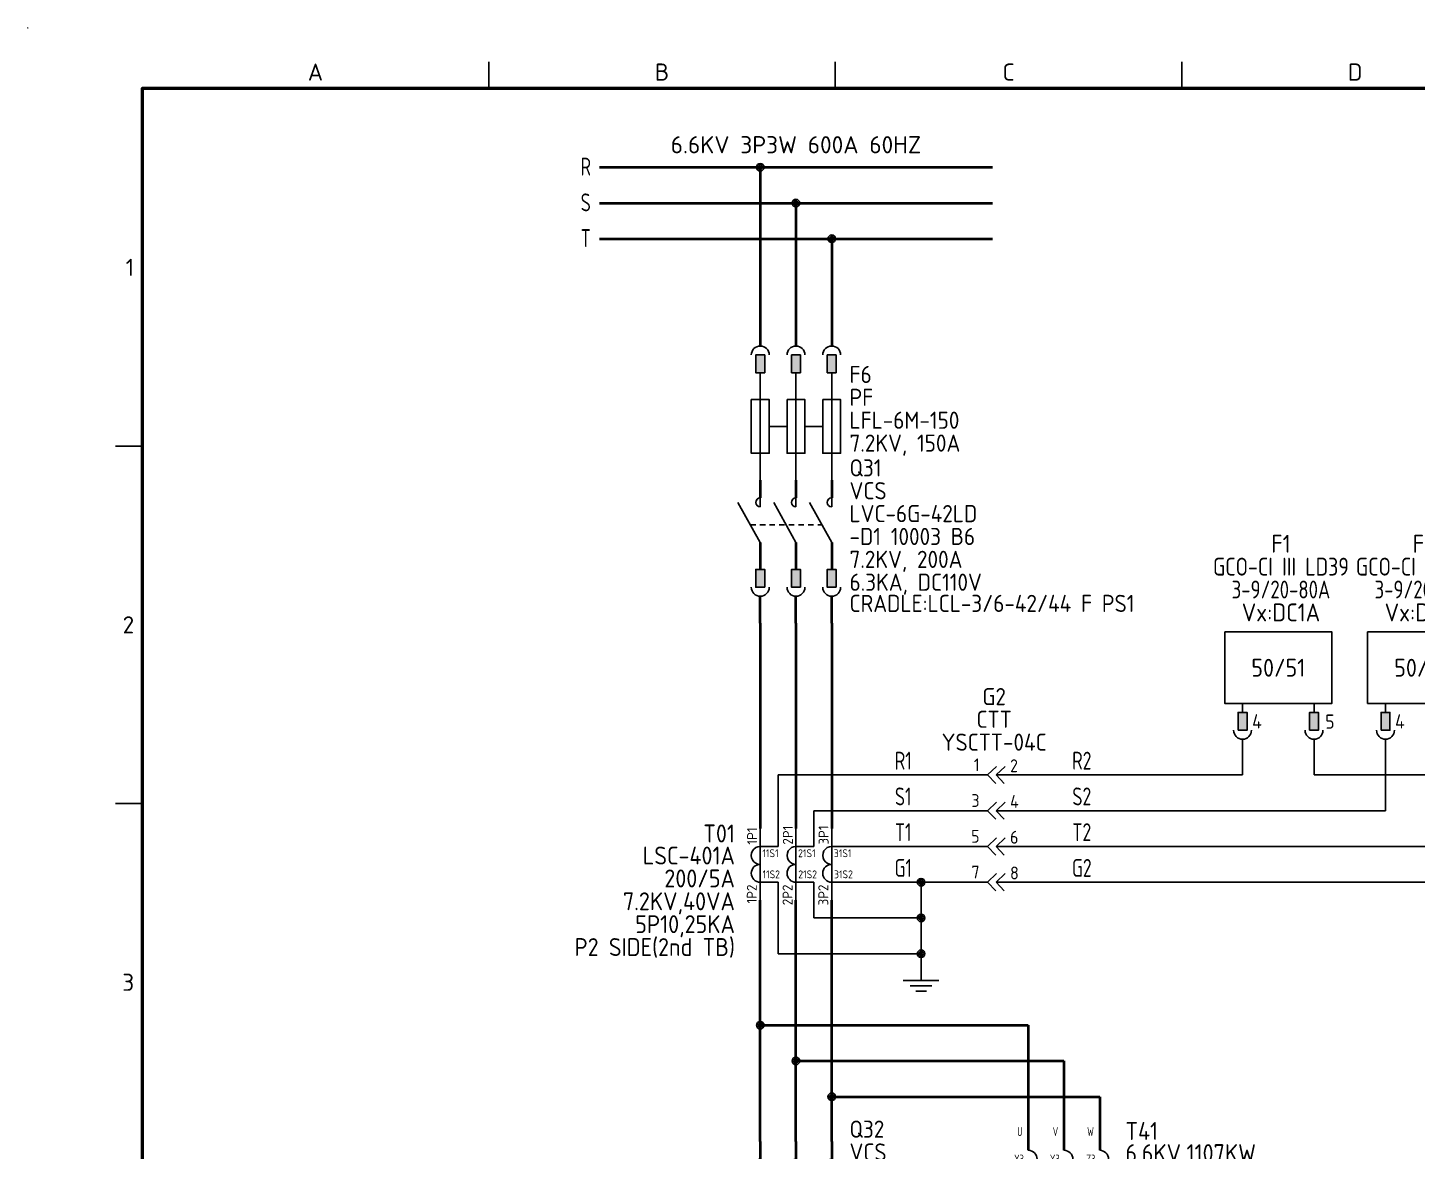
# Model space of a CAD drawing. Header units: millimetres. Extents: x 0 to 556, y 1 to 306.
# Drawn here: x 0 to 194.4, y 134.9 to 292 of the extents above; entities that cross this region are included whole.
import ezdxf
from ezdxf.enums import TextEntityAlignment as Align

# ---------------------------------------------------------------- set-up
doc = ezdxf.new("R2010")
doc.units = ezdxf.units.MM
doc.linetypes.add('ACAD_ISO12W100', pattern=[21, 12, -3, 0, -3, 0, -3])
doc.linetypes.add('JIS_02_0.7', pattern=[1.35, 0.75, -0.6])
doc.layers.add('BUS&POWER CABLE', color=2, linetype='Continuous', lineweight=40)
doc.layers.add('Sheet Out Line', color=2, linetype='Continuous', lineweight=50)
for name, color, linetype in [('LINK', 7, 'Continuous'), ('MISC', 7, 'Continuous'), ('Sheet Line', 3, 'Continuous'), ('Sheet Text', 2, 'Continuous'), ('SYMS', 7, 'Continuous'), ('TAGS', 7, 'Continuous'), ('TERMS', 7, 'Continuous'), ('WIRE(DEFAULT)', 7, 'Continuous'), ('WIREFIXED', 7, 'Continuous')]:
    doc.layers.add(name, color=color, linetype=linetype)
doc.styles.get("Standard").update_dxf_attribs({"font": 'txt.shx', "height": 2.4, "bigfont": 'whgtxt.shx'})
doc.styles.add('WD', font='ISOCP2.shx')
doc.styles.add('WD_IEC', font='ISOCP2.shx', dxfattribs={"width": 1.1, "height": 2.4, "bigfont": 'whgtxt.shx'})

# ---------------------------------------------------------------- blocks, each defined once
blk = doc.blocks.new('HT51_TTM1')
at = {"layer": 'SYMS'}
for p, q in [((-0.7, 0), (-2.5, 0)), ((-0.7, 0), (0.56, 1.2)), ((-0.7, 0), (0.45, -1.2)), ((0.5, 0), (1.76, 1.2)), ((2.5, 0), (0.5, 0)), ((0.5, 0), (1.65, -1.2))]:
    blk.add_line(p, q, dxfattribs=at)
at = {"style": 'WD_IEC'}
for tag, p in [('TAG1', (0.23, 10.96)), ('RATING12', (0.23, 7.79)), ('RATING11', (0.23, 4.59))]:
    blk.add_attdef(tag, text='', height=2.4, dxfattribs=at).set_placement(p, align=Align.MIDDLE_CENTER)
blk.add_attdef('TERM01', text='', height=1.8, dxfattribs=at).set_placement((-1.81, 0.52), align=Align.RIGHT)
blk.add_attdef('TERM02', (2.46, 0.39), '', height=1.8, dxfattribs=at)
at = {"style": 'WD', "flags": 1}
for tag, p in [('X4TERM01', (-2.5, 0)), ('X1TERM02', (2.5, 0))]:
    blk.add_attdef(tag, p, '', height=0.08, dxfattribs=at)
at = {"style": 'WD_IEC', "flags": 1}
for tag, p in [('INST', (-3.15, -3.28)), ('LOC', (-3.18, -4.58)), ('FAMILY', (-3.05, -5.97)), ('MFG', (-2.98, -7.5)), ('ASSYCODE', (-2.88, -10.19)), ('CAT', (-3.01, -8.8)), ('CAT01', (-2.88, -11.59)), ('CAT02', (-2.88, -13.05))]:
    blk.add_attdef(tag, text='', height=1, dxfattribs=at).set_placement(p, align=Align.RIGHT)
blk = doc.blocks.new('HT52_TTM1')
at = {"layer": 'SYMS'}
for p, q in [((-0.7, 0), (-2.5, 0)), ((-0.7, 0), (0.56, 1.2)), ((-0.7, 0), (0.45, -1.2)), ((0.5, 0), (1.76, 1.2)), ((2.5, 0), (0.5, 0)), ((0.5, 0), (1.65, -1.2))]:
    blk.add_line(p, q, dxfattribs=at)
at = {"style": 'WD_IEC', "flags": 1}
for tag, p in [('TAG2', (0.23, 10.96)), ('RATING12', (0.23, 7.79)), ('RATING11', (0.23, 4.59))]:
    blk.add_attdef(tag, text='', height=2.4, dxfattribs=at).set_placement(p, align=Align.MIDDLE_CENTER)
at = {"style": 'WD_IEC'}
blk.add_attdef('TERM01', text='', height=1.8, dxfattribs=at).set_placement((-1.81, 0.52), align=Align.RIGHT)
blk.add_attdef('TERM02', (2.46, 0.39), '', height=1.8, dxfattribs=at)
at = {"style": 'WD', "flags": 1}
for tag, p in [('X4TERM01', (-2.5, 0)), ('X1TERM02', (2.5, 0))]:
    blk.add_attdef(tag, p, '', height=0.08, dxfattribs=at)
at = {"style": 'WD_IEC', "flags": 1}
for tag, p in [('INST', (-3.15, -3.28)), ('LOC', (-3.18, -4.58)), ('FAMILY', (-3.05, -5.97))]:
    blk.add_attdef(tag, text='', height=1, dxfattribs=at).set_placement(p, align=Align.RIGHT)
blk = doc.blocks.new('WD_WNH')
at = {"linetype": 'Continuous', "style": 'WD_IEC', "width": 0.8}
blk.add_attdef('WIRENO', text='', height=2.5, dxfattribs=at).set_placement((0, 0.75), align=Align.CENTER)
at = {"style": 'WD_IEC', "flags": 1}
for tag, p in [('W08USER', (0, 0.375)), ('W04USER', (0, 0.875)), ('W05USER', (0, 0.75)), ('W09USER', (0, 0.25)), ('W03USER', (0, 1)), ('W06USER', (0, 0.625)), ('W07USER', (0, 0.5)), ('W02USER', (0, 1.125)), ('W01USER', (0, 1.25)), ('W10USER', (0, 0.125))]:
    blk.add_attdef(tag, text='', height=0.08, dxfattribs=at).set_placement(p, align=Align.CENTER)
blk = doc.blocks.new('VDA1_CT1')
for p, q in [((0, -5), (0, 5)), ((0, 2.5), (2.5, 2.5)), ((0, -2.5), (2.5, -2.5))]:
    blk.add_line(p, q)
for centre, start, end in [((0, 1.25), 90, 270.1236), ((0, -1.25), 90.1236, 270)]:
    blk.add_arc(centre, 1.25, start, end)
at = {"style": 'WD_IEC', "width": 1.05}
blk.add_attdef('TERM01', text='', height=1.4, rotation=90, dxfattribs=at).set_placement((-0.02, 2.76), align=Align.BOTTOM_LEFT)
at = {"style": 'WD_IEC'}
for tag, p in [('TAG1', (-3.54, 3.07)), ('RATING11', (-3.54, -0.02)), ('RATING1', (-3.54, -3.22)), ('RATING2', (-3.54, -6.42)), ('RATING3', (-3.54, -9.62)), ('RATING4', (-3.54, -12.82))]:
    blk.add_attdef(tag, text='', height=2.5, dxfattribs=at).set_placement(p, align=Align.RIGHT)
at = {"flags": 1}
for tag, p, height, style in [('X2TERM01', (0, 5), 0.08, 'WD'), ('X2TERM03', (2.5, 2.5), 0.08, 'WD'), ('X8TERM04', (2.5, -2.5), 0.08, 'WD'), ('INST', (4.53, -4.65), 1, 'WD_IEC'), ('X8TERM02', (0, -5), 0.08, 'WD'), ('LOC', (4.42, -5.91), 1, 'WD_IEC'), ('FAMILY', (4.43, -7.27), 1, 'WD_IEC'), ('CAT', (4.47, -8.52), 1, 'WD_IEC'), ('MFG', (4.41, -9.77), 1, 'WD_IEC'), ('ASSYCODE', (4.28, -11.08), 1, 'WD_IEC')]:
    blk.add_attdef(tag, p, '', height=height, dxfattribs=dict(at, style=style))
at = {"style": 'WD_IEC'}
for tag, p in [('TERM03', (0.3, 0.67)), ('TERM04', (0.32, -2.28))]:
    blk.add_attdef(tag, text='', height=1.1, dxfattribs=at).set_placement(p, align=Align.BOTTOM_LEFT)
at = {"style": 'WD_IEC', "width": 1.05}
blk.add_attdef('TERM02', text='', height=1.4, rotation=90, dxfattribs=at).set_placement((-0.06, -2.83), align=Align.BOTTOM_RIGHT)
blk = doc.blocks.new('VDA2_CT1')
for p, q in [((0, -5), (0, 5)), ((0, 2.5), (2.5, 2.5)), ((0, -2.5), (2.5, -2.5))]:
    blk.add_line(p, q)
for centre, start, end in [((0, 1.25), 90, 270.1236), ((0, -1.25), 90.1236, 270)]:
    blk.add_arc(centre, 1.25, start, end)
at = {"style": 'WD_IEC', "width": 1.05}
blk.add_attdef('TERM01', text='', height=1.4, rotation=90, dxfattribs=at).set_placement((-0.02, 2.76), align=Align.BOTTOM_LEFT)
at = {"style": 'WD_IEC', "flags": 1}
for tag, p in [('TAG2', (-3.54, 3.07)), ('RATING11', (-3.54, -0.02)), ('RATING1', (-3.54, -3.22)), ('RATING2', (-3.54, -6.42)), ('RATING3', (-3.54, -9.62)), ('RATING4', (-3.54, -12.82))]:
    blk.add_attdef(tag, text='', height=2.5, dxfattribs=at).set_placement(p, align=Align.RIGHT)
at = {"flags": 1}
for tag, p, height, style in [('X2TERM01', (0, 5), 0.08, 'WD'), ('X2TERM03', (2.5, 2.5), 0.08, 'WD'), ('X8TERM04', (2.5, -2.5), 0.08, 'WD'), ('INST', (4.53, -4.65), 1, 'WD_IEC'), ('X8TERM02', (0, -5), 0.08, 'WD'), ('LOC', (4.42, -5.91), 1, 'WD_IEC'), ('FAMILY', (4.43, -7.27), 1, 'WD_IEC'), ('CAT', (4.47, -8.52), 1, 'WD_IEC'), ('MFG', (4.41, -9.77), 1, 'WD_IEC'), ('ASSYCODE', (4.28, -11.08), 1, 'WD_IEC')]:
    blk.add_attdef(tag, p, '', height=height, dxfattribs=dict(at, style=style))
at = {"style": 'WD_IEC'}
for tag, p in [('TERM03', (0.3, 0.67)), ('TERM04', (0.32, -2.28))]:
    blk.add_attdef(tag, text='', height=1.1, dxfattribs=at).set_placement(p, align=Align.BOTTOM_LEFT)
at = {"style": 'WD_IEC', "width": 1.05}
blk.add_attdef('TERM02', text='', height=1.4, rotation=90, dxfattribs=at).set_placement((-0.06, -2.83), align=Align.BOTTOM_RIGHT)
blk = doc.blocks.new('WDDOT')
for radius in [0.529, 0.33, 0.164]:
    blk.add_circle((0, 0), radius)
blk = doc.blocks.new('VGND2')
at = {"color": 3}
for p, q in [((0, 0), (0, -1.25)), ((-2.5, -1.25), (2.5, -1.25)), ((-1.5, -2), (1.5, -2)), ((-0.75, -2.75), (0.75, -2.75))]:
    blk.add_line(p, q, dxfattribs=at)
at = {"style": 'WD_IEC'}
for tag, p in [('INST', (-4.14, 0.1)), ('LOC', (-4.14, -3.4))]:
    blk.add_attdef(tag, text='', height=2.5, dxfattribs=at).set_placement(p, align=Align.RIGHT)
at = {"style": 'WD_IEC', "flags": 1}
blk.add_attdef('X2TERM01', (0, 0), '', height=0.32, dxfattribs=at)
at = {"color": 3, "style": 'WD_IEC', "flags": 1}
blk.add_attdef('TAG1', text='', height=2.4, dxfattribs=at).set_placement((-2.47, -6.6), align=Align.RIGHT)
blk = doc.blocks.new('VA22_VCST1')
at = {"color": 2, "lineweight": 40}
for p, q in [((-5, 6.25), (-5, 3.75)), ((0, 6.25), (0, 3.75)), ((5, 6.25), (5, 3.75)), ((-5, -2.5), (-5, -6.25)), ((0, -2.5), (0, -6.25)), ((5, -2.5), (5, -6.25))]:
    blk.add_line(p, q, dxfattribs=at)
for p, q in [((-5, -2.5), (-8.12, 3.12)), ((-5, 3.75), (-5, 2.5)), ((0, -2.5), (-3.12, 3.12)), ((0, 3.75), (0, 2.5)), ((5, -2.5), (1.88, 3.12)), ((5, 3.75), (5, 2.5))]:
    blk.add_line(p, q)
at = {"linetype": 'JIS_02_0.7'}
blk.add_line((-6.39, 0), (3.61, 0), dxfattribs=at)
for centre in [(-5, 3.12), (0, 3.12), (5, 3.12)]:
    blk.add_arc(centre, 0.625, 90, 270)
at = {"style": 'WD_IEC'}
for tag, p in [('TAG2', (7.49, 7.96)), ('RATING12', (7.49, 4.76)), ('RATING11', (7.49, 1.56)), ('RATING10', (7.49, -1.64)), ('RATING1', (7.49, -4.84)), ('RATING2', (7.49, -8.04))]:
    blk.add_attdef(tag, text='', height=2.4, dxfattribs=at).set_placement(p, align=Align.MIDDLE_LEFT)
at = {"style": 'WD', "flags": 1}
for tag, p, height in [('X2TERM01', (-5, 6.25), 0.08), ('X2TERM02', (0, 6.25), 0.08), ('X2TERM03', (5, 6.25), 0.08), ('X4LINK', (-6.39, 0), 0.01), ('X1LINK', (3.61, 0), 0.01), ('X8TERM04', (-5, -6.25), 0.08), ('X8TERM05', (0, -6.25), 0.08), ('X8TERM06', (5, -6.25), 0.08)]:
    blk.add_attdef(tag, p, '', height=height, dxfattribs=at)
at = {"style": 'WD_IEC', "flags": 1}
for tag, p in [('INST', (-6.99, -4.03)), ('FAMILY', (-6.9, -6.72)), ('LOC', (-7.02, -5.33)), ('WDTAGALT', (-6.95, -8.07))]:
    blk.add_attdef(tag, text='', height=1, dxfattribs=at).set_placement(p, align=Align.RIGHT)
blk = doc.blocks.new('LSSA3')
blk.add_circle((0, 292), 0.01)
at = {"layer": 'Sheet Line'}
for p, q in [((64.5, 283.5), (64.5, 287.25)), ((113, 283.5), (113, 287.25)), ((161.5, 283.5), (161.5, 287.25)), ((16, 233.5), (12.25, 233.5)), ((16, 183.5), (12.25, 183.5))]:
    blk.add_line(p, q, dxfattribs=at)
at = {"layer": 'Sheet Out Line'}
blk.add_lwpolyline([(16, 6.5), (404, 6.5), (404, 283.5), (16, 283.5)], close=True, dxfattribs=at)
at = {"style": 'WD_IEC', "width": 1.1}
for tag, height, p in [('DESC4', 2.4, (57.5, 39.5)), ('CUSTOMERS31', 3.8, (219, 38)), ('TITLE1', 3.6, (333, 37.5)), ('CUSTOMERS21', 3.8, (219, 35.25)), ('DESC3', 2.4, (57.5, 33.5)), ('CUSTOMERS32', 3.8, (219, 32.5)), ('TITLE2', 3.6, (333, 32.5)), ('CUSTOMERS22', 3.8, (219, 29.75)), ('TITLE3', 3.6, (333, 27.5)), ('RN', 3.5, (398, 28.75)), ('DESC2', 2.4, (57.5, 27.5)), ('CUSTOMERS33', 3.8, (219, 27)), ('DESC1', 2.4, (57.5, 21.5)), ('FILE', 2.4, (314, 18.5)), ('WORKNO', 3.5, (365.5, 18.5)), ('DESC0', 2.4, (57.5, 15.5)), ('SHN', 2.4, (395, 12)), ('TSH', 2.4, (401, 9))]:
    blk.add_attdef(tag, text='', height=height, dxfattribs=at).set_placement(p, align=Align.MIDDLE_CENTER)
at = {"style": 'WD_IEC'}
for tag, p in [('DATE4', (96.5, 39.5)), ('DRWN4', (111.5, 39.5)), ('DSGN4', (126.5, 39.5)), ('CHKD4', (141.5, 39.5)), ('APPD4', (156.5, 39.5)), ('DATE3', (96.5, 33.5)), ('DRWN3', (111.5, 33.5)), ('DSGN3', (126.5, 33.5)), ('CHKD3', (141.5, 33.5)), ('APPD3', (156.5, 33.5)), ('DATE2', (96.5, 27.5)), ('DRWN2', (111.5, 27.5)), ('DSGN2', (126.5, 27.5)), ('CHKD2', (141.5, 27.5)), ('APPD2', (156.5, 27.5)), ('DATE1', (96.5, 21.5)), ('DRWN1', (111.5, 21.5)), ('DSGN1', (126.5, 21.5)), ('CHKD1', (141.5, 21.5)), ('APPD1', (156.5, 21.5)), ('DATE0', (96.5, 15.5)), ('DRWN0', (111.5, 15.5)), ('DSGN0', (126.5, 15.5)), ('CHKD0', (141.5, 15.5)), ('APPD0', (156.5, 15.5))]:
    blk.add_attdef(tag, text='', height=2.4, dxfattribs=at).set_placement(p, align=Align.MIDDLE_CENTER)
at = {"style": 'WD_IEC', "width": 1.1}
for tag, p in [('DWG1ST', (345, 10.5)), ('DWGNO', (373.49, 10.5))]:
    blk.add_attdef(tag, text='', height=3.5, dxfattribs=at).set_placement(p, align=Align.MIDDLE_LEFT)
at = {"style": 'WD_IEC', "width": 1.1, "flags": 9}
blk.add_attdef('WD_TB', (0, 0), '', height=2.4, dxfattribs=at)
at = {"layer": 'Sheet Text', "style": 'WD_IEC', "width": 1.1}
for s, p in [('A', (40.25, 284.62)), ('B', (88.75, 284.62)), ('C', (137.25, 284.62)), ('D', (185.75, 284.62))]:
    blk.add_text(s, height=2.4, dxfattribs=at).set_placement(p, align=Align.CENTER)
for s, p in [('1', (14.88, 258.5)), ('2', (14.88, 208.5)), ('3', (14.88, 158.5))]:
    blk.add_text(s, height=2.4, dxfattribs=at).set_placement(p, align=Align.MIDDLE_RIGHT)
blk = doc.blocks.new('VA21_VCSPF1')
blk.add_line((0, 13.75), (0, -1.25))
blk.add_lwpolyline([(-1.25, 10), (-1.25, 2.5), (1.25, 2.5), (1.25, 10)], close=True)
at = {"flags": 1}
for tag, p, height, style in [('X2TERM01', (0, 13.75), 0.08, 'WD'), ('X4LINK', (-1.25, 6.25), 0.32, 'WD_IEC'), ('X1LINK', (1.25, 6.25), 0.32, 'WD_IEC'), ('X8TERM02', (0, -1.25), 0.08, 'WD')]:
    blk.add_attdef(tag, p, '', height=height, dxfattribs=dict(at, style=style))
at = {"style": 'WD_IEC'}
for tag, p in [('TAG1', (2.49, 13.52)), ('RATING12', (2.49, 10.32)), ('RATING11', (2.49, 7.12)), ('RATING1', (2.49, 3.92))]:
    blk.add_attdef(tag, text='', height=2.4, dxfattribs=at).set_placement(p, align=Align.MIDDLE_LEFT)
at = {"style": 'WD_IEC', "flags": 1}
for tag, p in [('INST', (-2.72, 3.2)), ('LOC', (-2.72, 1.9)), ('FAMILY', (-2.72, 0.6)), ('MFG', (-2.72, -0.7)), ('ASSYCODE', (-2.72, -2)), ('WDTAGALT', (-2.72, -3.3)), ('CAT', (-2.72, -4.55))]:
    blk.add_attdef(tag, text='', height=1, dxfattribs=at).set_placement(p, align=Align.RIGHT)
blk = doc.blocks.new('VA22_VCSPF1')
blk.add_line((0, 13.75), (0, -1.25))
blk.add_lwpolyline([(-1.25, 10), (-1.25, 2.5), (1.25, 2.5), (1.25, 10)], close=True)
at = {"flags": 1}
for tag, p, height, style in [('X2TERM01', (0, 13.75), 0.08, 'WD'), ('X4LINK', (-1.25, 6.25), 0.32, 'WD_IEC'), ('X1LINK', (1.25, 6.25), 0.32, 'WD_IEC'), ('X8TERM02', (0, -1.25), 0.08, 'WD')]:
    blk.add_attdef(tag, p, '', height=height, dxfattribs=dict(at, style=style))
at = {"style": 'WD_IEC', "flags": 1}
for tag, p in [('TAG2', (2.49, 13.52)), ('RATING12', (2.49, 10.32)), ('RATING11', (2.49, 7.12)), ('RATING1', (2.49, 3.92))]:
    blk.add_attdef(tag, text='', height=2.4, dxfattribs=at).set_placement(p, align=Align.MIDDLE_LEFT)
for tag, p in [('INST', (-2.72, 3.2)), ('LOC', (-2.72, 1.9)), ('FAMILY', (-2.72, 0.6)), ('MFG', (-2.72, -0.7)), ('ASSYCODE', (-2.72, -2)), ('WDTAGALT', (-2.72, -3.3)), ('CAT', (-2.72, -4.55))]:
    blk.add_attdef(tag, text='', height=1, dxfattribs=at).set_placement(p, align=Align.RIGHT)
blk = doc.blocks.new('VA21_CRADLE2')
at = {"color": 2, "lineweight": 40}
for p, q in [((-5, 21.25), (-5, 17.5)), ((0, 21.25), (0, 17.5)), ((5, 21.25), (5, 17.5)), ((-5, -21.25), (-5, -17.5)), ((0, -21.25), (0, -17.5)), ((5, -21.25), (5, -17.5))]:
    blk.add_line(p, q, dxfattribs=at)
for points in [[(-4.38, 16.25), (-5.62, 16.25), (-5.62, 13.75), (-4.38, 13.75)], [(0.62, 16.25), (-0.62, 16.25), (-0.62, 13.75), (0.62, 13.75)], [(5.62, 16.25), (4.38, 16.25), (4.38, 13.75), (5.62, 13.75)], [(-4.38, -16.25), (-5.62, -16.25), (-5.62, -13.75), (-4.38, -13.75)], [(0.62, -16.25), (-0.62, -16.25), (-0.62, -13.75), (0.62, -13.75)], [(5.62, -16.25), (4.38, -16.25), (4.38, -13.75), (5.62, -13.75)]]:
    blk.add_lwpolyline(points, close=True)
for centre, start, end in [((-5, 16.25), 0, 180), ((0, 16.25), 0, 180), ((5, 16.25), 0, 180), ((-5, -16.25), 180, 0), ((0, -16.25), 180, 0), ((5, -16.25), 180, 0)]:
    blk.add_arc(centre, 1.25, start, end)
for points in [[(-4.38, 13.75), (-4.38, 16.25), (-5.62, 13.75), (-5.62, 16.25)], [(0.62, 13.75), (0.62, 16.25), (-0.62, 13.75), (-0.62, 16.25)], [(5.62, 13.75), (5.62, 16.25), (4.38, 13.75), (4.38, 16.25)], [(-4.38, -13.75), (-4.38, -16.25), (-5.62, -13.75), (-5.62, -16.25)], [(0.62, -13.75), (0.62, -16.25), (-0.62, -13.75), (-0.62, -16.25)], [(5.62, -13.75), (5.62, -16.25), (4.38, -13.75), (4.38, -16.25)]]:
    blk.add_solid(points)
at = {"style": 'WD', "flags": 1}
for tag, p in [('X2TERM01', (-5, 21.25)), ('X2TERM02', (0, 21.25)), ('X2TERM03', (5, 21.25)), ('X8TERM04', (-5, -21.25)), ('X8TERM05', (0, -21.25)), ('X8TERM06', (5, -21.25))]:
    blk.add_attdef(tag, p, '', height=0.08, dxfattribs=at)
at = {"style": 'WD_IEC', "flags": 1}
for tag, p in [('INST', (-7.37, -18.1)), ('LOC', (-7.4, -19.4)), ('FAMILY', (-7.27, -20.79)), ('MFG', (-7.27, -22.22)), ('CAT', (-7.27, -23.54)), ('WDTAGALT', (-7.27, -26.26)), ('ASSYCODE', (-7.27, -24.87))]:
    blk.add_attdef(tag, text='', height=1, dxfattribs=at).set_placement(p, align=Align.RIGHT)
at = {"style": 'WD_IEC'}
blk.add_attdef('RATING11', text='', height=2.4, dxfattribs=at).set_placement((7.49, -18.5), align=Align.MIDDLE_LEFT)
at = {"style": 'WD_IEC', "flags": 1}
blk.add_attdef('TAG1', text='', height=2.4, dxfattribs=at).set_placement((7.49, -21.54), align=Align.MIDDLE_LEFT)
blk = doc.blocks.new('VD61_AUTOTRT1')
at = {"color": 2, "lineweight": 40}
for p, q in [((-5, 10), (-5, 5)), ((0, 10), (0, 5)), ((5, 10), (5, 5)), ((-5, -5), (-5, -10)), ((0, -5), (0, -10)), ((5, -5), (5, -10))]:
    blk.add_line(p, q, dxfattribs=at)
for p, q in [((-5, 2.5), (-6, 2.5)), ((0, 2.5), (-1, 2.5)), ((5, 2.5), (4, 2.5)), ((-5, 0), (-6, 0)), ((0, 0), (-1, 0)), ((5, 0), (4, 0)), ((-5, -2.5), (-6, -2.5)), ((0, -2.5), (-1, -2.5)), ((5, -2.5), (4, -2.5))]:
    blk.add_line(p, q)
for centre in [(-5, 3.75), (0, 3.75), (5, 3.75), (-5, 1.25), (0, 1.25), (5, 1.25), (-5, -1.25), (0, -1.25), (5, -1.25), (-5, -3.75), (0, -3.75), (5, -3.75)]:
    blk.add_arc(centre, 1.25, 270, 90)
at = {"flags": 1}
for tag, p in [('X2TERM01', (-5, 10)), ('X2TERM06', (0, 10)), ('X2TERM11', (5, 10)), ('X4TERM02', (-6, 2.5)), ('X4TERM07', (-1, 2.5)), ('X4TERM12', (4, 2.5)), ('X4TERM03', (-6, 0)), ('X4TERM08', (-1, 0)), ('X4TERM13', (4, 0)), ('X4TERM04', (-6, -2.5)), ('X4TERM09', (-1, -2.5)), ('X4TERM14', (4, -2.5)), ('X8TERM05', (-5, -10)), ('X8TERM10', (0, -10)), ('X8TERM15', (5, -10))]:
    blk.add_attdef(tag, p, '', height=0.08, dxfattribs=at)
at = {"style": 'WD_IEC', "flags": 1}
for tag, p in [('INST', (8.94, 10.62)), ('LOC', (8.98, 9.45))]:
    blk.add_attdef(tag, p, '', height=1, dxfattribs=at)
at = {"style": 'WD_IEC', "width": 0.75}
for tag, p in [('TERM01', (-5.81, 7)), ('TERM06', (-0.81, 7)), ('TERM11', (4.19, 7)), ('TERM02', (-5.61, 3.15)), ('TERM07', (-0.61, 3.15)), ('TERM12', (4.39, 3.15)), ('TERM03', (-5.61, 0.65)), ('TERM08', (-0.61, 0.65)), ('TERM13', (4.39, 0.65)), ('TERM04', (-5.61, -1.85)), ('TERM09', (-0.61, -1.85)), ('TERM14', (4.39, -1.85)), ('TERM05', (-5.61, -7.82)), ('TERM10', (-0.61, -7.82)), ('TERM15', (4.39, -7.82))]:
    blk.add_attdef(tag, text='', height=1.25, dxfattribs=at).set_placement(p, align=Align.RIGHT)
at = {"style": 'WD_IEC'}
for tag, p in [('TAG1', (8.6, 6.45)), ('RATING1', (8.6, 3.36)), ('RATING11', (8.6, 0.16)), ('RATING2', (8.6, -3.04)), ('RATING3', (8.6, -6.24)), ('RATING4', (8.6, -9.44)), ('DESC1', (8.6, -12.64))]:
    blk.add_attdef(tag, p, '', height=2.5, dxfattribs=at)
at = {"style": 'WD_IEC', "flags": 1}
for tag, p in [('FAMILY', (-6.92, -10.38)), ('CAT', (-6.92, -11.88)), ('ASSYCODE', (-6.87, -14.53)), ('MFG', (-6.87, -13.16))]:
    blk.add_attdef(tag, text='', height=1, dxfattribs=at).set_placement(p, align=Align.RIGHT)
blk = doc.blocks.new('VG21_OCR1')
for p, q in [((-5, -6.25), (-5, -5)), ((5, -6.25), (5, -5)), ((-5, -12.5), (-5, -10)), ((5, -12.5), (5, -10))]:
    blk.add_line(p, q)
for points in [[(-7.5, 5), (7.5, 5), (7.5, -5), (-7.5, -5)], [(-5.62, -8.75), (-4.38, -8.75), (-4.38, -6.25), (-5.62, -6.25)], [(4.38, -8.75), (5.62, -8.75), (5.62, -6.25), (4.38, -6.25)]]:
    blk.add_lwpolyline(points, close=True)
for centre in [(-5, -8.75), (5, -8.75)]:
    blk.add_arc(centre, 1.25, 180, 0)
for points in [[(-5.62, -6.25), (-5.62, -8.75), (-4.38, -6.25), (-4.38, -8.75)], [(4.38, -6.25), (4.38, -8.75), (5.62, -6.25), (5.62, -8.75)]]:
    blk.add_solid(points)
at = {"style": 'WD'}
for tag, p in [('TAG1', (0.37, 15.34)), ('RATING11', (0.37, 12.14)), ('RATING1', (0.37, 8.94)), ('RATING2', (0.37, 5.74))]:
    blk.add_attdef(tag, text='', height=2.5, dxfattribs=at).set_placement(p, align=Align.BOTTOM_CENTER)
at = {"style": 'WD', "flags": 1}
for tag, p in [('INST', (-10.31, 1.22)), ('LOC', (-10.35, -0.14)), ('FAMILY', (-10.23, -2.87)), ('CAT', (-10.33, -1.49)), ('MFG', (-10.29, -4.28)), ('ASSYCODE', (-10.35, -5.64))]:
    blk.add_attdef(tag, text='', height=1, dxfattribs=at).set_placement(p, align=Align.RIGHT)
at = {"style": 'WD'}
blk.add_attdef('RATING12', text='', height=2.5, dxfattribs=at).set_placement((0, 0), align=Align.MIDDLE_CENTER)
at = {"linetype": 'Continuous', "style": 'WD'}
for tag, p in [('TERM01', (-3.66, -8.5)), ('TERM02', (6.57, -8.54))]:
    blk.add_attdef(tag, p, '', height=2, dxfattribs=at)
at = {"style": 'WD', "flags": 1}
for tag, p in [('X8TERM01', (-5, -12.5)), ('X8TERM02', (5, -12.5))]:
    blk.add_attdef(tag, p, '', height=0.32, dxfattribs=at)

msp = doc.modelspace()

# ---------------------------------------------------------------- linework, layer by layer
at = {"layer": 'BUS&POWER CABLE'}
for p, q in [((80, 272.5), (135, 272.5)), ((102.5, 272.5), (102.5, 251.25)), ((80, 267.5), (135, 267.5)), ((107.5, 267.5), (107.5, 251.25)), ((80, 262.5), (135, 262.5)), ((112.5, 262.5), (112.5, 251.25)), ((102.5, 228.75), (102.5, 228.75)), ((107.5, 228.75), (107.5, 228.75)), ((112.5, 228.75), (112.5, 228.75)), ((102.5, 208.75), (102.5, 180)), ((107.5, 208.75), (107.5, 180)), ((112.5, 208.75), (112.5, 180)), ((102.5, 136.25), (102.5, 170)), ((107.5, 136.25), (107.5, 170)), ((112.5, 136.25), (112.5, 170)), ((102.5, 152.5), (140, 152.5)), ((140, 152.5), (140, 140)), ((107.5, 147.5), (145, 147.5)), ((145, 147.5), (145, 140)), ((112.5, 142.5), (150, 142.5)), ((150, 142.5), (150, 140)), ((145, 140), (145, 140)), ((150, 140), (150, 140))]:
    msp.add_line(p, q, dxfattribs=at)
at = {"layer": 'LINK'}
for points in [[(103.75, 236.25), (106.25, 236.25)], [(108.75, 236.25), (111.25, 236.25)]]:
    msp.add_lwpolyline(points, dxfattribs=at)
at = {"layer": 'WIRE(DEFAULT)', "linetype": 'Continuous'}
for p, q in [((170, 190), (170, 187.5)), ((180, 190), (180, 187.5)), ((190, 190), (190, 182.5)), ((137.5, 187.5), (170, 187.5)), ((137.5, 182.5), (190, 182.5)), ((137.5, 177.5), (210, 177.5)), ((137.5, 172.5), (230, 172.5))]:
    msp.add_line(p, q, dxfattribs=at)
at = {"layer": 'WIRE(DEFAULT)'}
for p, q in [((105, 177.5), (105, 187.5)), ((105, 187.5), (132.5, 187.5)), ((180, 187.5), (262.5, 187.5)), ((110, 177.5), (110, 182.5)), ((110, 182.5), (132.5, 182.5)), ((115, 177.5), (115, 177.5)), ((115, 177.5), (132.5, 177.5)), ((105, 172.5), (105, 162.5)), ((110, 172.5), (110, 167.5)), ((115, 172.5), (115, 172.5)), ((115, 172.5), (132.5, 172.5)), ((125, 172.5), (125, 160)), ((110, 167.5), (125, 167.5)), ((105, 162.5), (125, 162.5))]:
    msp.add_line(p, q, dxfattribs=at)

# ---------------------------------------------------------------- block references
at = {"layer": 'SYMS'}
for name, p in [('LSSA3', (0, 0)), ('WDDOT', (102.5, 272.5)), ('WDDOT', (107.5, 267.5)), ('WDDOT', (112.5, 262.5)), ('VA22_VCSPF1', (102.5, 230)), ('VA22_VCSPF1', (107.5, 230)), ('WDDOT', (125, 172.5)), ('WDDOT', (125, 167.5)), ('WDDOT', (125, 162.5)), ('VGND2', (125, 160)), ('WDDOT', (102.5, 152.5)), ('WDDOT', (107.5, 147.5)), ('WDDOT', (112.5, 142.5))]:
    msp.add_blockref(name, p, dxfattribs=at)
ref = msp.add_blockref('VA21_CRADLE2', (107.5, 230), dxfattribs=at)
ref.add_attrib('RATING11', 'CRADLE:LCL-3/6-42/44 F PS1', dxfattribs={"layer": 'MISC', "height": 2.4, "style": 'WD_IEC'}).set_placement((114.99, 211.5), align=Align.MIDDLE_LEFT)
ref = msp.add_blockref('VA21_VCSPF1', (112.5, 230), dxfattribs=at)
ref.add_attrib('RATING1', '7.2KV, 150A', dxfattribs={"layer": 'MISC', "height": 2.4, "style": 'WD_IEC'}).set_placement((114.99, 233.92), align=Align.MIDDLE_LEFT)
ref.add_attrib('RATING11', 'LFL-6M-150', dxfattribs={"layer": 'MISC', "height": 2.4, "style": 'WD_IEC'}).set_placement((114.99, 237.12), align=Align.MIDDLE_LEFT)
ref.add_attrib('RATING12', 'PF', dxfattribs={"layer": 'MISC', "height": 2.4, "style": 'WD_IEC'}).set_placement((114.99, 240.32), align=Align.MIDDLE_LEFT)
ref.add_attrib('TAG1', 'F6', dxfattribs={"layer": 'TAGS', "height": 2.4, "style": 'WD_IEC'}).set_placement((114.99, 243.52), align=Align.MIDDLE_LEFT)
ref = msp.add_blockref('VA22_VCST1', (107.5, 222.5), dxfattribs=at)
ref.add_attrib('RATING2', '6.3KA, DC110V', dxfattribs={"layer": 'MISC', "height": 2.4, "style": 'WD_IEC'}).set_placement((114.99, 214.46), align=Align.MIDDLE_LEFT)
ref.add_attrib('RATING1', '7.2KV, 200A', dxfattribs={"layer": 'MISC', "height": 2.4, "style": 'WD_IEC'}).set_placement((114.99, 217.66), align=Align.MIDDLE_LEFT)
ref.add_attrib('RATING10', '-D1 10003 B6', dxfattribs={"layer": 'MISC', "height": 2.4, "style": 'WD_IEC'}).set_placement((114.99, 220.86), align=Align.MIDDLE_LEFT)
ref.add_attrib('RATING11', 'LVC-6G-42LD', dxfattribs={"layer": 'MISC', "height": 2.4, "style": 'WD_IEC'}).set_placement((114.99, 224.06), align=Align.MIDDLE_LEFT)
ref.add_attrib('RATING12', 'VCS', dxfattribs={"layer": 'MISC', "height": 2.4, "style": 'WD_IEC'}).set_placement((114.99, 227.26), align=Align.MIDDLE_LEFT)
ref.add_attrib('TAG2', 'Q31', dxfattribs={"layer": 'TAGS', "height": 2.4, "style": 'WD_IEC'}).set_placement((114.99, 230.46), align=Align.MIDDLE_LEFT)
at = {"layer": 'SYMS', "linetype": 'Continuous'}
ref = msp.add_blockref('VG21_OCR1', (175, 202.5), dxfattribs=at)
ref.add_attrib('TERM02', '5', (181.57, 193.96), dxfattribs={"layer": 'TERMS', "linetype": 'Continuous', "height": 2, "style": 'WD'})
ref.add_attrib('TERM01', '4', (171.34, 194), dxfattribs={"layer": 'TERMS', "linetype": 'Continuous', "height": 2, "style": 'WD'})
ref.add_attrib('RATING12', '50/51', dxfattribs={"layer": 'MISC', "height": 2.5, "style": 'WD'}).set_placement((175, 202.5), align=Align.MIDDLE_CENTER)
ref.add_attrib('RATING2', 'Vx:DC1A', dxfattribs={"layer": 'MISC', "height": 2.5, "style": 'WD'}).set_placement((175.37, 208.24), align=Align.BOTTOM_CENTER)
ref.add_attrib('RATING1', '3-9/20-80A', dxfattribs={"layer": 'MISC', "height": 2.5, "style": 'WD', "width": 0.85}).set_placement((175.37, 211.44), align=Align.BOTTOM_CENTER)
ref.add_attrib('RATING11', 'GCO-CI III LD39', dxfattribs={"layer": 'MISC', "height": 2.5, "style": 'WD', "width": 0.9}).set_placement((175.37, 214.64), align=Align.BOTTOM_CENTER)
ref.add_attrib('TAG1', 'F1', dxfattribs={"layer": 'TAGS', "height": 2.5, "style": 'WD'}).set_placement((175.37, 217.84), align=Align.BOTTOM_CENTER)
ref = msp.add_blockref('VG21_OCR1', (195, 202.5), dxfattribs=at)
ref.add_attrib('TERM02', '5', (201.57, 193.96), dxfattribs={"layer": 'TERMS', "linetype": 'Continuous', "height": 2, "style": 'WD'})
ref.add_attrib('TERM01', '4', (191.34, 194), dxfattribs={"layer": 'TERMS', "linetype": 'Continuous', "height": 2, "style": 'WD'})
ref.add_attrib('RATING12', '50/51', dxfattribs={"layer": 'MISC', "height": 2.5, "style": 'WD'}).set_placement((195, 202.5), align=Align.MIDDLE_CENTER)
ref.add_attrib('RATING2', 'Vx:DC1A', dxfattribs={"layer": 'MISC', "height": 2.5, "style": 'WD'}).set_placement((195.37, 208.24), align=Align.BOTTOM_CENTER)
ref.add_attrib('RATING1', '3-9/20-80A', dxfattribs={"layer": 'MISC', "height": 2.5, "style": 'WD', "width": 0.85}).set_placement((195.37, 211.44), align=Align.BOTTOM_CENTER)
ref.add_attrib('RATING11', 'GCO-CI III LD39', dxfattribs={"layer": 'MISC', "height": 2.5, "style": 'WD', "width": 0.9}).set_placement((195.37, 214.64), align=Align.BOTTOM_CENTER)
ref.add_attrib('TAG1', 'F2', dxfattribs={"layer": 'TAGS', "height": 2.5, "style": 'WD'}).set_placement((195.37, 217.84), align=Align.BOTTOM_CENTER)
ref = msp.add_blockref('HT51_TTM1', (135, 187.5), dxfattribs=at)
ref.add_attrib('RATING11', 'YSCTT-04C', dxfattribs={"layer": 'MISC', "height": 2.4, "style": 'WD_IEC'}).set_placement((135.23, 192.09), align=Align.MIDDLE_CENTER)
ref.add_attrib('TAG1', 'G2', dxfattribs={"layer": 'TAGS', "height": 2.4, "style": 'WD_IEC'}).set_placement((135.23, 198.46), align=Align.MIDDLE_CENTER)
ref.add_attrib('TERM02', '2', (137.46, 187.89), dxfattribs={"layer": 'TERMS', "height": 1.8, "style": 'WD_IEC'})
ref.add_attrib('TERM01', '1', dxfattribs={"layer": 'TERMS', "height": 1.8, "style": 'WD_IEC'}).set_placement((133.19, 188.02), align=Align.RIGHT)
ref.add_attrib('RATING12', 'CTT', dxfattribs={"layer": 'MISC', "height": 2.4, "style": 'WD_IEC'}).set_placement((135.23, 195.29), align=Align.MIDDLE_CENTER)
ref = msp.add_blockref('HT52_TTM1', (135, 182.5), dxfattribs=at)
ref.add_attrib('TERM02', '4', (137.46, 182.89), dxfattribs={"layer": 'TERMS', "height": 1.8, "style": 'WD_IEC'})
ref.add_attrib('TERM01', '3', dxfattribs={"layer": 'TERMS', "height": 1.8, "style": 'WD_IEC'}).set_placement((133.19, 183.02), align=Align.RIGHT)
at = {"layer": 'SYMS'}
ref = msp.add_blockref('VDA1_CT1', (102.5, 175), dxfattribs=at)
ref.add_attrib('TERM04', '11S2', dxfattribs={"layer": 'TERMS', "height": 1.1, "style": 'WD_IEC'}).set_placement((102.82, 172.72), align=Align.BOTTOM_LEFT)
ref.add_attrib('TERM03', '11S1', dxfattribs={"layer": 'TERMS', "height": 1.1, "style": 'WD_IEC'}).set_placement((102.8, 175.67), align=Align.BOTTOM_LEFT)
ref.add_attrib('TERM02', '1P2', dxfattribs={"layer": 'TERMS', "height": 1.4, "rotation": 90, "style": 'WD_IEC', "width": 1.05}).set_placement((102.44, 172.17), align=Align.BOTTOM_RIGHT)
ref.add_attrib('TERM01', '1P1', dxfattribs={"layer": 'TERMS', "height": 1.4, "rotation": 90, "style": 'WD_IEC', "width": 1.05}).set_placement((102.48, 177.76), align=Align.BOTTOM_LEFT)
ref.add_attrib('RATING4', 'P2 SIDE(2nd TB)', dxfattribs={"layer": 'MISC', "height": 2.5, "style": 'WD_IEC'}).set_placement((98.96, 162.18), align=Align.RIGHT)
ref.add_attrib('RATING3', '5P10,25KA', dxfattribs={"layer": 'MISC', "height": 2.5, "style": 'WD_IEC'}).set_placement((98.96, 165.38), align=Align.RIGHT)
ref.add_attrib('RATING2', '7.2KV,40VA', dxfattribs={"layer": 'MISC', "height": 2.5, "style": 'WD_IEC'}).set_placement((98.96, 168.58), align=Align.RIGHT)
ref.add_attrib('RATING1', '200/5A', dxfattribs={"layer": 'MISC', "height": 2.5, "style": 'WD_IEC'}).set_placement((98.96, 171.78), align=Align.RIGHT)
ref.add_attrib('RATING11', 'LSC-401A', dxfattribs={"layer": 'MISC', "height": 2.5, "style": 'WD_IEC'}).set_placement((98.96, 174.98), align=Align.RIGHT)
ref.add_attrib('TAG1', 'T01', dxfattribs={"layer": 'TAGS', "height": 2.5, "style": 'WD_IEC'}).set_placement((98.96, 178.07), align=Align.RIGHT)
ref = msp.add_blockref('VDA2_CT1', (107.5, 175), dxfattribs=at)
ref.add_attrib('TERM04', '21S2', dxfattribs={"layer": 'TERMS', "height": 1.1, "style": 'WD_IEC'}).set_placement((107.82, 172.72), align=Align.BOTTOM_LEFT)
ref.add_attrib('TERM03', '21S1', dxfattribs={"layer": 'TERMS', "height": 1.1, "style": 'WD_IEC'}).set_placement((107.8, 175.67), align=Align.BOTTOM_LEFT)
ref.add_attrib('TERM02', '2P2', dxfattribs={"layer": 'TERMS', "height": 1.4, "rotation": 90, "style": 'WD_IEC', "width": 1.05}).set_placement((107.44, 172.17), align=Align.BOTTOM_RIGHT)
ref.add_attrib('TERM01', '2P1', dxfattribs={"layer": 'TERMS', "height": 1.4, "rotation": 90, "style": 'WD_IEC', "width": 1.05}).set_placement((107.48, 177.76), align=Align.BOTTOM_LEFT)
ref = msp.add_blockref('VDA2_CT1', (112.5, 175), dxfattribs=at)
ref.add_attrib('TERM04', '31S2', dxfattribs={"layer": 'TERMS', "height": 1.1, "style": 'WD_IEC'}).set_placement((112.82, 172.72), align=Align.BOTTOM_LEFT)
ref.add_attrib('TERM03', '31S1', dxfattribs={"layer": 'TERMS', "height": 1.1, "style": 'WD_IEC'}).set_placement((112.8, 175.67), align=Align.BOTTOM_LEFT)
ref.add_attrib('TERM02', '3P2', dxfattribs={"layer": 'TERMS', "height": 1.4, "rotation": 90, "style": 'WD_IEC', "width": 1.05}).set_placement((112.44, 172.17), align=Align.BOTTOM_RIGHT)
ref.add_attrib('TERM01', '3P1', dxfattribs={"layer": 'TERMS', "height": 1.4, "rotation": 90, "style": 'WD_IEC', "width": 1.05}).set_placement((112.48, 177.76), align=Align.BOTTOM_LEFT)
at = {"layer": 'SYMS', "linetype": 'Continuous'}
ref = msp.add_blockref('HT52_TTM1', (135, 177.5), dxfattribs=at)
ref.add_attrib('TERM02', '6', (137.46, 177.89), dxfattribs={"layer": 'TERMS', "height": 1.8, "style": 'WD_IEC'})
ref.add_attrib('TERM01', '5', dxfattribs={"layer": 'TERMS', "height": 1.8, "style": 'WD_IEC'}).set_placement((133.19, 178.02), align=Align.RIGHT)
ref = msp.add_blockref('HT52_TTM1', (135, 172.5), dxfattribs=at)
ref.add_attrib('TERM02', '8', (137.46, 172.89), dxfattribs={"layer": 'TERMS', "height": 1.8, "style": 'WD_IEC'})
ref.add_attrib('TERM01', '7', dxfattribs={"layer": 'TERMS', "height": 1.8, "style": 'WD_IEC'}).set_placement((133.19, 173.02), align=Align.RIGHT)
at = {"layer": 'SYMS'}
ref = msp.add_blockref('VA22_VCST1', (107.5, 130), dxfattribs=at)
ref.add_attrib('RATING2', '6.3KA, DC110V', dxfattribs={"layer": 'MISC', "height": 2.4, "style": 'WD_IEC', "width": 0.9}).set_placement((114.99, 121.96), align=Align.MIDDLE_LEFT)
ref.add_attrib('RATING1', '7.2KV, 200A', dxfattribs={"layer": 'MISC', "height": 2.4, "style": 'WD_IEC', "width": 0.9}).set_placement((114.99, 125.16), align=Align.MIDDLE_LEFT)
ref.add_attrib('RATING10', '-D1 000 B6', dxfattribs={"layer": 'MISC', "height": 2.4, "style": 'WD_IEC', "width": 0.9}).set_placement((114.99, 128.36), align=Align.MIDDLE_LEFT)
ref.add_attrib('RATING11', 'LVC-6Z-42LD', dxfattribs={"layer": 'MISC', "height": 2.4, "style": 'WD_IEC', "width": 0.9}).set_placement((114.99, 131.56), align=Align.MIDDLE_LEFT)
ref.add_attrib('RATING12', 'VCS', dxfattribs={"layer": 'MISC', "height": 2.4, "style": 'WD_IEC'}).set_placement((114.99, 134.76), align=Align.MIDDLE_LEFT)
ref.add_attrib('TAG2', 'Q32', dxfattribs={"layer": 'TAGS', "height": 2.4, "style": 'WD_IEC'}).set_placement((114.99, 137.96), align=Align.MIDDLE_LEFT)
ref = msp.add_blockref('VD61_AUTOTRT1', (145, 130), dxfattribs=at)
ref.add_attrib('TERM15', 'Z0', dxfattribs={"layer": 'TERMS', "height": 1.25, "style": 'WD_IEC', "width": 0.75}).set_placement((149.39, 122.18), align=Align.RIGHT)
ref.add_attrib('TERM10', 'Y0', dxfattribs={"layer": 'TERMS', "height": 1.25, "style": 'WD_IEC', "width": 0.75}).set_placement((144.39, 122.18), align=Align.RIGHT)
ref.add_attrib('TERM05', 'X0', dxfattribs={"layer": 'TERMS', "height": 1.25, "style": 'WD_IEC', "width": 0.75}).set_placement((139.39, 122.18), align=Align.RIGHT)
ref.add_attrib('TERM14', 'Z1', dxfattribs={"layer": 'TERMS', "height": 1.25, "style": 'WD_IEC', "width": 0.75}).set_placement((149.39, 128.15), align=Align.RIGHT)
ref.add_attrib('TERM09', 'Y1', dxfattribs={"layer": 'TERMS', "height": 1.25, "style": 'WD_IEC', "width": 0.75}).set_placement((144.39, 128.15), align=Align.RIGHT)
ref.add_attrib('TERM04', 'X1', dxfattribs={"layer": 'TERMS', "height": 1.25, "style": 'WD_IEC', "width": 0.75}).set_placement((139.39, 128.15), align=Align.RIGHT)
ref.add_attrib('TERM08', 'Y2', dxfattribs={"layer": 'TERMS', "height": 1.25, "style": 'WD_IEC', "width": 0.75}).set_placement((144.39, 130.65), align=Align.RIGHT)
ref.add_attrib('TERM03', 'X2', dxfattribs={"layer": 'TERMS', "height": 1.25, "style": 'WD_IEC', "width": 0.75}).set_placement((139.39, 130.65), align=Align.RIGHT)
ref.add_attrib('TERM13', 'Z2', dxfattribs={"layer": 'TERMS', "height": 1.25, "style": 'WD_IEC', "width": 0.75}).set_placement((149.39, 130.65), align=Align.RIGHT)
ref.add_attrib('TERM12', 'Z3', dxfattribs={"layer": 'TERMS', "height": 1.25, "style": 'WD_IEC', "width": 0.75}).set_placement((149.39, 133.15), align=Align.RIGHT)
ref.add_attrib('TERM07', 'Y3', dxfattribs={"layer": 'TERMS', "height": 1.25, "style": 'WD_IEC', "width": 0.75}).set_placement((144.39, 133.15), align=Align.RIGHT)
ref.add_attrib('TERM02', 'X3', dxfattribs={"layer": 'TERMS', "height": 1.25, "style": 'WD_IEC', "width": 0.75}).set_placement((139.39, 133.15), align=Align.RIGHT)
ref.add_attrib('TERM01', 'U', dxfattribs={"layer": 'TERMS', "height": 1.25, "style": 'WD_IEC', "width": 0.75}).set_placement((139.19, 137), align=Align.RIGHT)
ref.add_attrib('TERM06', 'V', dxfattribs={"layer": 'TERMS', "height": 1.25, "style": 'WD_IEC', "width": 0.75}).set_placement((144.19, 137), align=Align.RIGHT)
ref.add_attrib('TERM11', 'W', dxfattribs={"layer": 'TERMS', "height": 1.25, "style": 'WD_IEC', "width": 0.75}).set_placement((149.19, 137), align=Align.RIGHT)
ref.add_attrib('RATING4', 'SET:65%', (153.6, 120.56), dxfattribs={"layer": 'MISC', "height": 2.5, "style": 'WD_IEC'})
ref.add_attrib('RATING3', 'TAP : 50-65-80%', (153.6, 123.76), dxfattribs={"layer": 'MISC', "height": 2.5, "style": 'WD_IEC'})
ref.add_attrib('RATING2', '3P,DRY', (153.6, 126.96), dxfattribs={"layer": 'MISC', "height": 2.5, "style": 'WD_IEC'})
ref.add_attrib('RATING11', 'DHHD-AT1107', (153.6, 130.16), dxfattribs={"layer": 'MISC', "height": 2.5, "style": 'WD_IEC'})
ref.add_attrib('RATING1', '6.6KV,1107KW', (153.6, 133.36), dxfattribs={"layer": 'MISC', "height": 2.5, "style": 'WD_IEC'})
ref.add_attrib('TAG1', 'T41', (153.6, 136.45), dxfattribs={"layer": 'TAGS', "height": 2.5, "style": 'WD_IEC'})
at = {"layer": 'WIREFIXED'}
ref = msp.add_blockref('WD_WNH', (78.08, 270.59), dxfattribs=at)
ref.add_attrib('WIRENOF', 'R', dxfattribs={"linetype": 'Continuous', "height": 2.5, "style": 'WD_IEC', "width": 0.8}).set_placement((78.08, 271.34), align=Align.CENTER)
ref = msp.add_blockref('WD_WNH', (78.08, 265.59), dxfattribs=at)
ref.add_attrib('WIRENOF', 'S', dxfattribs={"linetype": 'Continuous', "height": 2.5, "style": 'WD_IEC', "width": 0.8}).set_placement((78.08, 266.34), align=Align.CENTER)
ref = msp.add_blockref('WD_WNH', (78.08, 260.59), dxfattribs=at)
ref.add_attrib('WIRENOF', 'T', dxfattribs={"linetype": 'Continuous', "height": 2.5, "style": 'WD_IEC', "width": 0.8}).set_placement((78.08, 261.34), align=Align.CENTER)
ref = msp.add_blockref('WD_WNH', (122.5, 187.5), dxfattribs=at)
ref.add_attrib('WIRENOF', 'R1', dxfattribs={"linetype": 'Continuous', "height": 2.5, "style": 'WD_IEC', "width": 0.8}).set_placement((122.5, 188.25), align=Align.CENTER)
at = {"layer": 'WIREFIXED', "linetype": 'Continuous'}
ref = msp.add_blockref('WD_WNH', (147.5, 187.5), dxfattribs=at)
ref.add_attrib('WIRENOF', 'R2', dxfattribs={"linetype": 'Continuous', "height": 2.5, "style": 'WD_IEC', "width": 0.8}).set_placement((147.5, 188.25), align=Align.CENTER)
at = {"layer": 'WIREFIXED'}
ref = msp.add_blockref('WD_WNH', (122.5, 182.5), dxfattribs=at)
ref.add_attrib('WIRENOF', 'S1', dxfattribs={"linetype": 'Continuous', "height": 2.5, "style": 'WD_IEC', "width": 0.8}).set_placement((122.5, 183.25), align=Align.CENTER)
at = {"layer": 'WIREFIXED', "linetype": 'Continuous'}
ref = msp.add_blockref('WD_WNH', (147.5, 182.5), dxfattribs=at)
ref.add_attrib('WIRENOF', 'S2', dxfattribs={"linetype": 'Continuous', "height": 2.5, "style": 'WD_IEC', "width": 0.8}).set_placement((147.5, 183.25), align=Align.CENTER)
at = {"layer": 'WIREFIXED'}
ref = msp.add_blockref('WD_WNH', (122.5, 177.5), dxfattribs=at)
ref.add_attrib('WIRENOF', 'T1', dxfattribs={"linetype": 'Continuous', "height": 2.5, "style": 'WD_IEC', "width": 0.8}).set_placement((122.5, 178.25), align=Align.CENTER)
at = {"layer": 'WIREFIXED', "linetype": 'Continuous'}
ref = msp.add_blockref('WD_WNH', (147.5, 177.5), dxfattribs=at)
ref.add_attrib('WIRENOF', 'T2', dxfattribs={"linetype": 'Continuous', "height": 2.5, "style": 'WD_IEC', "width": 0.8}).set_placement((147.5, 178.25), align=Align.CENTER)
at = {"layer": 'WIREFIXED'}
ref = msp.add_blockref('WD_WNH', (122.5, 172.5), dxfattribs=at)
ref.add_attrib('WIRENOF', 'G1', dxfattribs={"linetype": 'Continuous', "height": 2.5, "style": 'WD_IEC', "width": 0.8}).set_placement((122.5, 173.25), align=Align.CENTER)
at = {"layer": 'WIREFIXED', "linetype": 'Continuous'}
ref = msp.add_blockref('WD_WNH', (147.5, 172.5), dxfattribs=at)
ref.add_attrib('WIRENOF', 'G2', dxfattribs={"linetype": 'Continuous', "height": 2.5, "style": 'WD_IEC', "width": 0.8}).set_placement((147.5, 173.25), align=Align.CENTER)

# ---------------------------------------------------------------- texts
at = {"linetype": 'ACAD_ISO12W100', "insert": (107.5, 274.45), "char_height": 2.4, "width": 41.3307, "attachment_point": 8, "line_spacing_factor": 0.875, "style": 'WD_IEC'}
msp.add_mtext('6.6KV 3P3W 600A 60HZ', dxfattribs=at)

doc.saveas('drawing.dxf')
